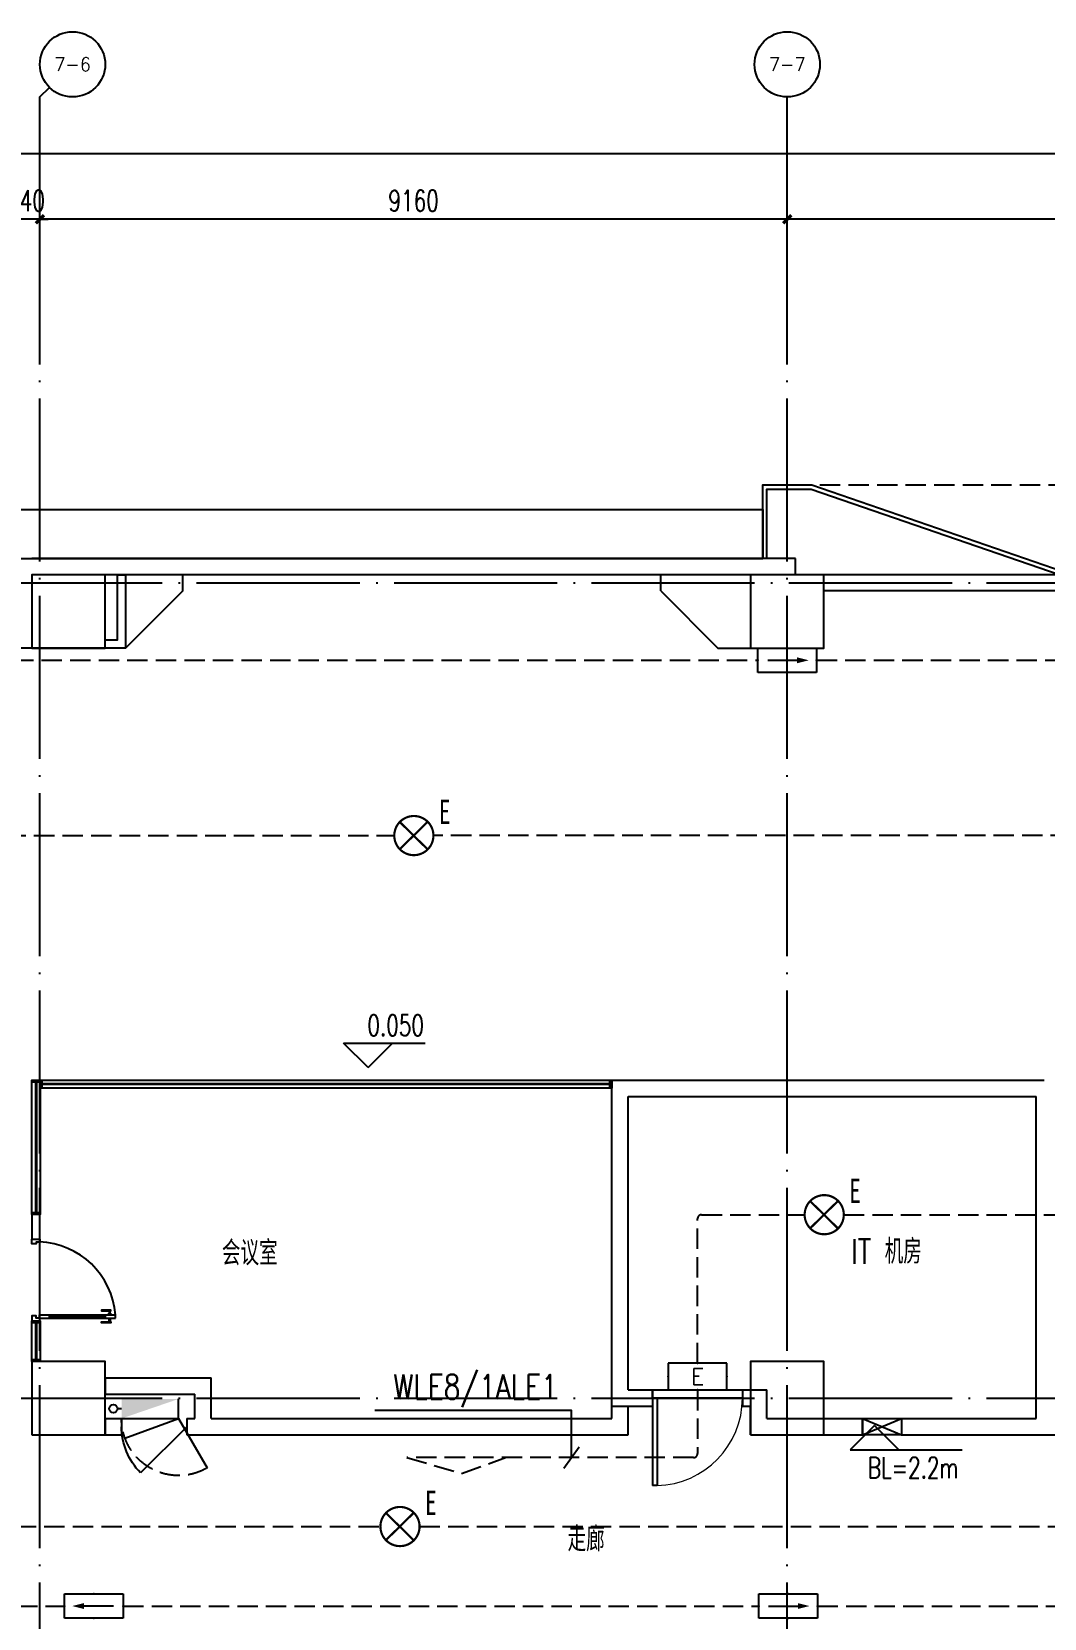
# Model space of a CAD drawing. Extents: x -621157 to 1764546, y -106808 to 741893.
# Drawn here: x 40121 to 52531, y 27300 to 46760 of the extents above; entities that cross this region are included whole.
import ezdxf
from ezdxf.enums import TextEntityAlignment as Align

# ---------------------------------------------------------------- set-up
doc = ezdxf.new("R2010")
doc.units = 0
doc.header["$LTSCALE"] = 1000
doc.header["$MEASUREMENT"] = 0
for name, pattern in [('DASH', [0.35, 0.25, -0.1]), ('XREF-A-101-平面图_t3$0$DASH', [0.35, 0.25, -0.1]), ('XREF-A-101-平面图_t3$0$DOTE', [2.42, 2, -0.2, 0.02, -0.2])]:
    doc.linetypes.add(name, pattern=pattern)
for name, color, linetype in [('0-底图', 7, 'Continuous'), ('AXIS_TEXT', 7, 'Continuous'), ('EQUIP-照明', 3, 'Continuous'), ('SIG_TEXT', 2, 'Continuous'), ('TEL_TEXT', 7, 'Continuous'), ('WIRE-应急', 4, 'DASH'), ('WIRE-照明', 4, 'Continuous'), ('XREF-A-101-平面图_t3$0$A-COLUMN', 8, 'Continuous'), ('XREF-A-101-平面图_t3$0$A-DIM_ELEV', 8, 'Continuous'), ('XREF-A-101-平面图_t3$0$A-DOTE', 8, 'Continuous'), ('XREF-A-101-平面图_t3$0$A-ROOM-CH', 8, 'Continuous'), ('XREF-A-101-平面图_t3$0$A-SEE', 8, 'Continuous'), ('XREF-A-101-平面图_t3$0$A-SURFACE', 8, 'Continuous'), ('XREF-A-101-平面图_t3$0$A-WALL', 8, 'Continuous'), ('XREF-A-101-平面图_t3$0$A-WALL-FILL', 8, 'Continuous'), ('XREF-A-101-平面图_t3$0$A-WINDOW', 8, 'Continuous'), ('XREF-A-101-平面图_t3$0$AXIS', 8, 'Continuous'), ('XREF-A-101-平面图_t3$0$DOOR-INF', 8, 'Continuous'), ('XREF-A-101-平面图_t3$0$GLASS WALL-INF', 8, 'Continuous'), ('XREF-A-101-平面图_t3$0$GROUND', 8, 'Continuous'), ('XREF-A-101-平面图_t3$0$I-WALL-GYPSUM', 8, 'Continuous'), ('XREF-A-101-平面图_t3$0$P-EQUIPMENT', 8, 'Continuous'), ('XREF-A-101-平面图_t3$0$P-FOUNDATION', 8, 'XREF-A-101-平面图_t3$0$DASH'), ('XREF-A-101-平面图_t3$0$PARTITION-INF', 8, 'Continuous'), ('XREF-A-101-平面图_t3$0$水-尺寸', 8, 'Continuous'), ('设备-照明', 3, 'Continuous')]:
    doc.layers.add(name, color=color, linetype=linetype)
doc.styles.add('_TEL_DIM', font='SIMPLEX', dxfattribs={"width": 0.8, "height": 3.5, "bigfont": 'HZTXT'})
doc.styles.add('COMPLEX', font='COMPLEX')
doc.styles.add('DIM_FONT', font='ROMANS', dxfattribs={"width": 0.8, "bigfont": 'HZDXC'})
doc.styles.get("Standard").update_dxf_attribs({"font": 'romans.shx', "bigfont": 'HZDXC.SHX'})
doc.styles.add('STYLE1', font='simhei.ttf')
doc.styles.add('XREF-A-101-平面图_t3$0$-HZDXCROMANS', font='ROMANS.shx', dxfattribs={"bigfont": 'HZDXC.shx'})
doc.styles.add('XREF-A-101-平面图_t3$0$A-AXIS-LABEL', font='COMPLEX', dxfattribs={"bigfont": 'GBCBIG'})
doc.styles.add('XREF-A-101-平面图_t3$0$A-DIM_T3', font='SIMPLEX', dxfattribs={"width": 0.705882, "bigfont": 'GBCBIG'})
doc.styles.add('XREF-A-101-平面图_t3$0$A-STANDARD', font='SIMPLEX', dxfattribs={"bigfont": 'GBCBIG'})
doc.dimstyles.get("Standard").update_dxf_attribs({"dimscale": 100, "dimtxt": 3.5, "dimasz": 1, "dimexe": 2.5, "dimexo": 3, "dimgap": 1.5, "dimtad": 1, "dimdec": 0, "dimzin": 0, "dimdsep": 46, "dimtxsty": 'Standard', "dimblk": 'ARCHTICK', "dimcen": 0.09, "dimadec": 0, "dimazin": 0, "dimtfac": 1, "dimtdec": 0, "dimtix": 1, "dimtmove": 2, "dimatfit": 3, "dimfxl": 0, "dimtolj": 1, "dimtzin": 0, "dimarcsym": 0})
doc.dimstyles.new('XREF-A-101-平面图_t3$0$A-DIM-100', dxfattribs={"dimscale": 100, "dimtxt": 2.55, "dimasz": 1, "dimexe": 2.5, "dimexo": 3, "dimgap": 1, "dimtad": 1, "dimdec": 0, "dimzin": 0, "dimdsep": 46, "dimtxsty": 'XREF-A-101-平面图_t3$0$A-DIM_T3', "dimblk": 'XREF-A-101-平面图_t3$0$_ArchTick', "dimcen": 0.09, "dimclrt": 7, "dimazin": 2, "dimtfac": 1, "dimtdec": 0, "dimtix": 1, "dimtmove": 2, "dimatfit": 3, "dimfxl": 0, "dimtolj": 1, "dimtzin": 0, "dimarcsym": 0})

# ---------------------------------------------------------------- blocks, each defined once
blk = doc.blocks.new('XREF-A-101-平面图_t3$0$_ArchTick')
at = {"color": 0, "linetype": 'ByBlock', "const_width": 0.4}
blk.add_lwpolyline([(-0.5, -0.5), (0.5, 0.5)], dxfattribs=at)
blk = doc.blocks.new('*D25413')
at = {"layer": 'Defpoints', "color": 0}
for p in [(47500, 44460), (47500, 43300), (57000, 43300)]:
    blk.add_point(p, dxfattribs=at)
at = {"layer": 'XREF-A-101-平面图_t3$0$AXIS', "color": 0, "lineweight": -2}
for p, q in [((47500, 43600), (47500, 44710)), ((57000, 43600), (57000, 44710)), ((57000, 44460), (47500, 44460))]:
    blk.add_line(p, q, dxfattribs=at)
at = {"layer": 'XREF-A-101-平面图_t3$0$AXIS', "color": 0, "linetype": 'ByBlock', "lineweight": -2, "xscale": 100, "yscale": 100, "zscale": 100, "rotation": 180}
blk.add_blockref('XREF-A-101-平面图_t3$0$_ArchTick', (47500, 44460), dxfattribs=at)
at = {"layer": 'XREF-A-101-平面图_t3$0$AXIS', "color": 0, "linetype": 'ByBlock', "lineweight": -2, "xscale": 100, "yscale": 100, "zscale": 100}
blk.add_blockref('XREF-A-101-平面图_t3$0$_ArchTick', (57000, 44460), dxfattribs=at)
at = {"layer": 'XREF-A-101-平面图_t3$0$AXIS', "color": 7, "insert": (52250, 44687), "char_height": 255, "attachment_point": 5, "style": 'XREF-A-101-平面图_t3$0$A-DIM_T3'}
blk.add_mtext('\\A1;9500', dxfattribs=at)
blk = doc.blocks.new('*D25414')
at = {"layer": 'Defpoints', "color": 0}
for p in [(38340, 44460), (38340, 43300), (47500, 43300)]:
    blk.add_point(p, dxfattribs=at)
at = {"layer": 'XREF-A-101-平面图_t3$0$AXIS', "color": 0, "lineweight": -2}
for p, q in [((38340, 43600), (38340, 44710)), ((47500, 43600), (47500, 44710)), ((47500, 44460), (38340, 44460))]:
    blk.add_line(p, q, dxfattribs=at)
at = {"layer": 'XREF-A-101-平面图_t3$0$AXIS', "color": 0, "linetype": 'ByBlock', "lineweight": -2, "xscale": 100, "yscale": 100, "zscale": 100, "rotation": 180}
blk.add_blockref('XREF-A-101-平面图_t3$0$_ArchTick', (38340, 44460), dxfattribs=at)
at = {"layer": 'XREF-A-101-平面图_t3$0$AXIS', "color": 0, "linetype": 'ByBlock', "lineweight": -2, "xscale": 100, "yscale": 100, "zscale": 100}
blk.add_blockref('XREF-A-101-平面图_t3$0$_ArchTick', (47500, 44460), dxfattribs=at)
at = {"layer": 'XREF-A-101-平面图_t3$0$AXIS', "color": 7, "insert": (42920, 44687), "char_height": 255, "attachment_point": 5, "style": 'XREF-A-101-平面图_t3$0$A-DIM_T3'}
blk.add_mtext('\\A1;9160', dxfattribs=at)
blk = doc.blocks.new('*D25415')
at = {"layer": 'Defpoints', "color": 0}
for p in [(38000, 44460), (38000, 43300), (38340, 43300)]:
    blk.add_point(p, dxfattribs=at)
at = {"layer": 'XREF-A-101-平面图_t3$0$AXIS', "color": 0, "lineweight": -2}
for p, q in [((38000, 43600), (38000, 44710)), ((38340, 43600), (38340, 44710)), ((38000, 44460), (37900, 44460)), ((38340, 44460), (38000, 44460)), ((38340, 44460), (38440, 44460))]:
    blk.add_line(p, q, dxfattribs=at)
at = {"layer": 'XREF-A-101-平面图_t3$0$AXIS', "color": 0, "linetype": 'ByBlock', "lineweight": -2, "xscale": 100, "yscale": 100, "zscale": 100}
blk.add_blockref('XREF-A-101-平面图_t3$0$_ArchTick', (38000, 44460), dxfattribs=at)
at = {"layer": 'XREF-A-101-平面图_t3$0$AXIS', "color": 0, "linetype": 'ByBlock', "lineweight": -2, "xscale": 100, "yscale": 100, "zscale": 100, "rotation": 180}
blk.add_blockref('XREF-A-101-平面图_t3$0$_ArchTick', (38340, 44460), dxfattribs=at)
at = {"layer": 'XREF-A-101-平面图_t3$0$AXIS', "color": 7, "insert": (38170, 44687), "char_height": 255, "attachment_point": 5, "style": 'XREF-A-101-平面图_t3$0$A-DIM_T3'}
blk.add_mtext('\\A1;340', dxfattribs=at)
blk = doc.blocks.new('_AXISO')
blk.add_circle((0, 0), 0.5)
at = {"layer": 'AXIS_TEXT', "style": 'COMPLEX'}
blk.add_attdef('A', text='', height=0.56, dxfattribs=at).set_placement((-0.25, -0.28), (0.25, -0.28), align=Align.FIT)
blk = doc.blocks.new('*D25422')
at = {"layer": 'Defpoints', "color": 0}
for p in [(-300, 45260), (-300, 43300), (66600, 43300)]:
    blk.add_point(p, dxfattribs=at)
at = {"layer": 'XREF-A-101-平面图_t3$0$AXIS', "color": 0, "lineweight": -2}
for p, q in [((-300, 43600), (-300, 45510)), ((66600, 43600), (66600, 45510)), ((66600, 45260), (-300, 45260))]:
    blk.add_line(p, q, dxfattribs=at)
at = {"layer": 'XREF-A-101-平面图_t3$0$AXIS', "color": 0, "linetype": 'ByBlock', "lineweight": -2, "xscale": 100, "yscale": 100, "zscale": 100, "rotation": 180}
blk.add_blockref('XREF-A-101-平面图_t3$0$_ArchTick', (-300, 45260), dxfattribs=at)
at = {"layer": 'XREF-A-101-平面图_t3$0$AXIS', "color": 0, "linetype": 'ByBlock', "lineweight": -2, "xscale": 100, "yscale": 100, "zscale": 100}
blk.add_blockref('XREF-A-101-平面图_t3$0$_ArchTick', (66600, 45260), dxfattribs=at)
at = {"layer": 'XREF-A-101-平面图_t3$0$AXIS', "color": 7, "insert": (33150, 45487), "char_height": 255, "attachment_point": 5, "style": 'XREF-A-101-平面图_t3$0$A-DIM_T3'}
blk.add_mtext('\\A1;66900', dxfattribs=at)
blk = doc.blocks.new('XREF-A-101-平面图_t3$0$柱网1F')
at = {"layer": 'XREF-A-101-平面图_t3$0$A-COLUMN'}
for points in [[(38240, -800), (39140, -800), (39140, 100), (38240, 100)], [(47050, -800), (47950, -800), (47950, 100), (47050, 100)], [(38240, -10450), (39140, -10450), (39140, -9550), (38240, -9550)], [(47050, -10450), (47950, -10450), (47950, -9550), (47050, -9550)]]:
    blk.add_lwpolyline(points, close=True, dxfattribs=at)
blk = doc.blocks.new('XREF-A-101-平面图_t3$0$ROOM')
at = {"layer": 'XREF-A-101-平面图_t3$0$A-ROOM-CH', "style": 'XREF-A-101-平面图_t3$0$-HZDXCROMANS', "width": 0.6}
for tag, p in [('中文房间名称', (0, -1000)), ('英文房间名称', (0, -1500))]:
    blk.add_attdef(tag, text='', height=300, dxfattribs=at).set_placement(p, align=Align.CENTER)
blk = doc.blocks.new('_ArchTick')
at = {"color": 0, "linetype": 'ByBlock', "const_width": 0.4}
blk.add_lwpolyline([(-0.5, -0.5), (0.5, 0.5)], dxfattribs=at)
blk = doc.blocks.new('*D25423')
at = {"layer": 'Defpoints', "color": 0}
blk.add_point((0, 0), dxfattribs=at)
blk.add_point((0, 0), dxfattribs=at)
blk.add_point((0, 0), dxfattribs=at)
blk.add_point((0, 0), dxfattribs=at)
at = {"layer": 'XREF-A-101-平面图_t3$0$水-尺寸', "color": 0, "linetype": 'ByBlock', "lineweight": -2}
blk.add_line((0, 300), (0, 250), dxfattribs=at)
blk.add_line((0, 300), (0, 250), dxfattribs=at)
blk.add_arc((0, 0), 0, 180, 180, dxfattribs=at)
at = {"layer": 'XREF-A-101-平面图_t3$0$水-尺寸', "color": 0, "linetype": 'ByBlock', "lineweight": -2, "xscale": 100, "yscale": 100, "zscale": 100}
for rotation in [90, 90.00000000000001]:
    blk.add_blockref('_ArchTick', (0, 0), dxfattribs=dict(at, rotation=rotation))
at = {"layer": 'XREF-A-101-平面图_t3$0$水-尺寸', "color": 0, "insert": (0, 0), "char_height": 350, "attachment_point": 5}
blk.add_mtext('\\A1;0%%d', dxfattribs=at)
blk = doc.blocks.new('XREF-A-101-平面图_t3$0$rtgvb')
at = {"layer": 'XREF-A-101-平面图_t3$0$P-FOUNDATION', "color": 213, "linetype": 'Continuous'}
blk.add_lwpolyline([(20370, 15825), (20370, 16025), (20850, 16025), (20850, 15825)], close=True, dxfattribs=at)
for points in [[(20370, 16025), (20850, 15825)], [(20370, 15825), (20850, 16025)]]:
    blk.add_lwpolyline(points, dxfattribs=at)
blk = doc.blocks.new('XREF-A-101-平面图_t3$0$A$C4A4B287C')
at = {"layer": 'XREF-A-101-平面图_t3$0$GLASS WALL-INF', "elevation": -1}
blk.add_lwpolyline([(100, 300), (100, 0), (0, 0), (0, 300)], close=True, dxfattribs=at)
blk = doc.blocks.new('*U25301')
at = {"layer": 'XREF-A-101-平面图_t3$0$PARTITION-INF', "color": 8}
for p, q in [((-21681, 43130), (-20082, 43130)), ((-20082, 43030), (-21681, 43030))]:
    blk.add_line(p, q, dxfattribs=at)
at = {"layer": 'XREF-A-101-平面图_t3$0$PARTITION-INF', "color": 5}
for p, q in [((-20082, 43085), (-21681, 43085)), ((-20082, 43075), (-21681, 43075))]:
    blk.add_line(p, q, dxfattribs=at)
for points in [[(-21706, 43130), (-21681, 43130), (-21681, 43030), (-21706, 43030)], [(-20082, 43130), (-20057, 43130), (-20057, 43030), (-20082, 43030)]]:
    blk.add_lwpolyline(points, close=True, dxfattribs=at)
blk = doc.blocks.new('XREF-A-101-平面图_t3$0$EW23')
at = {"color": 5}
for p, q in [((7205, 24900, 0), (7205, 23970, 0)), ((7205, 24900, 0), (7245, 24900, 0)), ((7245, 24780, 0), (7205, 24780, 0)), ((7245, 24900, 0), (7245, 23970, 0)), ((7205, 24090, 0), (7246, 24090, 0)), ((7205, 23970, 0), (7245, 23970, 0))]:
    blk.add_line(p, q, dxfattribs=at)
at = {"color": 5, "elevation": 0}
for points in [[(7215, 24995), (7175, 24995), (7175, 24895), (7205, 24895), (7205, 24940), (7233, 24940), (7233, 24985), (7233, 24995), (7215, 24995)], [(8135, 24995), (8175, 24995), (8175, 24895), (8140, 24895), (8140, 24940), (8117, 24940), (8117, 24985), (8117, 24995), (8135, 24995)]]:
    blk.add_lwpolyline(points, close=True, dxfattribs=at)
at = {"color": 8, "elevation": 0}
for points in [[(7228, 24780), (7228, 24090)], [(7160, 24035), (7160, 24026), (7150, 24026), (7150, 24140), (7160, 24140), (7160, 24045)], [(7296, 24035), (7296, 24026), (7306, 24026), (7306, 24140), (7296, 24140), (7296, 24045)]]:
    blk.add_lwpolyline(points, dxfattribs=at)
for points in [[(7200, 24035), (7154, 24035), (7154, 24045), (7200, 24045)], [(7205, 24021), (7200, 24021), (7200, 24059), (7205, 24059)], [(7246, 24021), (7256, 24021), (7256, 24059), (7246, 24059)], [(7256, 24035), (7302, 24035), (7302, 24045), (7256, 24045)]]:
    blk.add_lwpolyline(points, close=True, dxfattribs=at)
at = {"color": 8}
blk.add_arc((7172, 24936, 0), 969, 274.4003, 357.8611, dxfattribs=at)
blk = doc.blocks.new('*U25304')
at = {"layer": 'XREF-A-101-平面图_t3$0$PARTITION-INF', "color": 8}
for p, q in [((-21681, 43130), (-21231, 43130)), ((-21231, 43030), (-21681, 43030))]:
    blk.add_line(p, q, dxfattribs=at)
at = {"layer": 'XREF-A-101-平面图_t3$0$PARTITION-INF', "color": 5}
for p, q in [((-21231, 43085), (-21681, 43085)), ((-21231, 43075), (-21681, 43075))]:
    blk.add_line(p, q, dxfattribs=at)
for points in [[(-21706, 43130), (-21681, 43130), (-21681, 43030), (-21706, 43030)], [(-21231, 43130), (-21206, 43130), (-21206, 43030), (-21231, 43030)]]:
    blk.add_lwpolyline(points, close=True, dxfattribs=at)
blk = doc.blocks.new('*U25305')
at = {"layer": 'XREF-A-101-平面图_t3$0$PARTITION-INF', "color": 8}
for p, q in [((-21681, 43130), (-14721, 43130)), ((-14721, 43030), (-21681, 43030))]:
    blk.add_line(p, q, dxfattribs=at)
at = {"layer": 'XREF-A-101-平面图_t3$0$PARTITION-INF', "color": 5}
for p, q in [((-14721, 43085), (-21681, 43085)), ((-14721, 43075), (-21681, 43075))]:
    blk.add_line(p, q, dxfattribs=at)
for points in [[(-21706, 43130), (-21681, 43130), (-21681, 43030), (-21706, 43030)], [(-14721, 43130), (-14696, 43130), (-14696, 43030), (-14721, 43030)]]:
    blk.add_lwpolyline(points, close=True, dxfattribs=at)
blk = doc.blocks.new('XREF-A-101-平面图_t3$0$G$C392A9A82')
at = {"layer": 'XREF-A-101-平面图_t3$0$I-WALL-GYPSUM'}
blk.add_lwpolyline([(39240, -900), (39240, -800), (39390, -800), (39390, -200), (39390, -200), (39390, 0), (39490, 0), (39490, -900), (39240, -900)], dxfattribs=at)
at = {"layer": 'XREF-A-101-平面图_t3$0$PARTITION-INF'}
for p, q in [((40190, -200), (40190, 0)), ((46050, -200), (46050, 0)), ((40190, -200), (39490, -900)), ((46050, -200), (46750, -900)), ((39490, -900), (37050, -900)), ((46750, -900), (47150, -900))]:
    blk.add_line(p, q, dxfattribs=at)
at = {"layer": 'XREF-A-101-平面图_t3$0$DOOR-INF', "xscale": -1}
blk.add_blockref('XREF-A-101-平面图_t3$0$A$C4A4B287C', (38440, -8149), dxfattribs=at)
at = {"layer": 'XREF-A-101-平面图_t3$0$DOOR-INF', "rotation": 90}
blk.add_blockref('XREF-A-101-平面图_t3$0$EW23', (63335, -16325, 0), dxfattribs=at)
at = {"layer": 'XREF-A-101-平面图_t3$0$PARTITION-INF', "rotation": 90}
for name, p in [('*U25301', (81471, 13857, -1)), ('*U25304', (81471, 12056))]:
    blk.add_blockref(name, p, dxfattribs=at)
at = {"layer": 'XREF-A-101-平面图_t3$0$PARTITION-INF'}
blk.add_blockref('*U25305', (60146, -49330, -1), dxfattribs=at)
blk = doc.blocks.new('XREF-A-101-平面图_t3$0$DOOR2DLIB$SYSLIB$00000107')
at = {"color": 0}
for p, q in [((0.45, 0.975), (0.5, 0.975)), ((0.45, 0), (0.45, 0.975)), ((0.5, 0), (0.5, 0.975)), ((0.5, 0), (0.45, 0))]:
    blk.add_line(p, q, dxfattribs=at)
at = {"color": 0, "lineweight": 13}
blk.add_arc((0.475, 0), 0.975, 91.4693, 180, dxfattribs=at)
blk = doc.blocks.new('XREF-A-101-平面图_t3$0$DOOR2DLIB$SYSLIB$00000101')
at = {"color": 0}
blk.add_line((0.5, 0), (-0.207, 0.707), dxfattribs=at)
blk.add_arc((0.5, 0), 1, 135, 180, dxfattribs=at)
blk = doc.blocks.new('HC002633132082')
at = {"layer": 'EQUIP-照明', "color": 0, "linetype": 'Continuous', "const_width": 0.267}
blk.add_lwpolyline([(-2.37, 0, 1), (2.43, 0, 1)], format="xyb", close=True, dxfattribs=at)
for points in [[(-1.7, 1.67), (1.7, -1.67)], [(-1.7, -1.67), (-1.7, -1.67), (1.7, 1.67)]]:
    blk.add_lwpolyline(points, dxfattribs=at)
at = {"layer": 'EQUIP-照明', "color": 0}
blk.add_point((0, 0), dxfattribs=at)
at = {"color": 0, "width": 0.7}
blk.add_attdef('PSFHATT', (4.48, -2.4), '', height=0.025, dxfattribs=at)
at = {"layer": 'EQUIP-照明', "color": 0, "style": 'STYLE1', "width": 0.7}
blk.add_text('E', height=3, dxfattribs=at).set_placement((3.81, 1.42), align=Align.CENTER)
at = {"layer": 'EQUIP-照明', "color": 0, "style": '_TEL_DIM', "flags": 1}
blk.add_attdef('A', text='', height=0.0001, dxfattribs=at).set_placement((0.03, 0), align=Align.MIDDLE_CENTER)
blk = doc.blocks.new('HC002631130701')
at = {"layer": 'WIRE-照明', "color": 0}
for p, q in [((-3.6, 3), (3.6, 3)), ((-3.6, 0), (-3.6, 3)), ((3.6, 3), (3.6, 0)), ((3.6, 0), (-3.6, 0)), ((-2.4, 1.5), (1.2, 1.5))]:
    blk.add_line(p, q, dxfattribs=at)
for p in [(0, 3), (-3.6, 1.5), (0, 0), (3.6, 1.5)]:
    blk.add_point(p, dxfattribs=at)
blk.add_solid([(1.2, 1.86), (2.64, 1.5), (1.2, 1.14)], dxfattribs=at)
at = {"color": 0, "width": 0.7}
blk.add_attdef('PSFHATT', (3.62, 0), '', height=0.025, dxfattribs=at)
at = {"layer": 'TEL_TEXT', "color": 0, "style": '_TEL_DIM', "flags": 1}
blk.add_attdef('A', text='', height=0.0001, dxfattribs=at).set_placement((0, 3), align=Align.MIDDLE_CENTER)
blk = doc.blocks.new('HC002649110740')
at = {"layer": 'EQUIP-照明', "color": 0}
for p, q in [((3.6, 3.3), (-3.6, 3.3)), ((-3.6, 3.3), (-3.6, 0)), ((3.6, 0), (3.6, 3.3)), ((-3.6, 0), (3.6, 0))]:
    blk.add_line(p, q, dxfattribs=at)
for p in [(0, 3.3), (-3.6, 1.65), (0, 0), (3.6, 1.65)]:
    blk.add_point(p, dxfattribs=at)
at = {"color": 0, "width": 0.7}
blk.add_attdef('PSFHATT', (9.31, 0), '', height=0.025, dxfattribs=at)
at = {"layer": 'EQUIP-照明', "color": 0, "style": '_TEL_DIM'}
blk.add_attdef('$TEXT$', text='', height=2, dxfattribs=at).set_placement((0, 1.65), align=Align.MIDDLE_CENTER)
at = {"layer": 'EQUIP-照明', "color": 0, "style": '_TEL_DIM', "flags": 1}
blk.add_attdef('A', text='', height=0.0001, dxfattribs=at).set_placement((0, 0), align=Align.MIDDLE_CENTER)
blk = doc.blocks.new('XREF-A-101-平面图_t3$0$轴网')
at = {"layer": 'XREF-A-101-平面图_t3$0$A-DOTE', "linetype": 'XREF-A-101-平面图_t3$0$DOTE'}
for p, q in [((38340, -3300), (38340, 43300)), ((47500, -3300), (47500, 43300)), ((-3300, 40000), (69800, 40000)), ((-3300, 30000), (69800, 30000))]:
    blk.add_line(p, q, dxfattribs=at)
at = {"layer": 'XREF-A-101-平面图_t3$0$AXIS'}
for p, q in [((38340, 45959.5), (38457.2, 46076.7)), ((38340, 43300), (38340, 45959.5)), ((47500, 43300), (47500, 45959.5))]:
    blk.add_line(p, q, dxfattribs=at)
ref = blk.add_blockref('_AXISO', (38740, 46359.5), dxfattribs=dict(at, xscale=800, yscale=800, zscale=800))
ref.add_attrib('A', '7-6', dxfattribs={"color": 7, "height": 168.54, "style": 'XREF-A-101-平面图_t3$0$A-AXIS-LABEL', "width": 0.933333}).set_placement((38515.3, 46275.2), (38964.7, 46275.2), align=Align.FIT)
ref = blk.add_blockref('_AXISO', (47500, 46359.5), dxfattribs=dict(at, xscale=800, yscale=800, zscale=800))
ref.add_attrib('A', '7-7', dxfattribs={"color": 7, "height": 168.54, "style": 'XREF-A-101-平面图_t3$0$A-AXIS-LABEL', "width": 0.933333}).set_placement((47275.3, 46275.2), (47724.7, 46275.2), align=Align.FIT)
for p1, p2, distance, picture, middle in [((66600, 43300), (-300, 43300), -1959.5, '*D25422', (33150, 45487)), ((38340, 43300), (38000, 43300), -1159.5, '*D25415', (38170, 44687)), ((47500, 43300), (38340, 43300), -1159.5, '*D25414', (42920, 44687)), ((57000, 43300), (47500, 43300), -1159.5, '*D25413', (52250, 44687))]:
    dim = blk.add_aligned_dim(p1=p1, p2=p2, distance=distance, dimstyle='XREF-A-101-平面图_t3$0$A-DIM-100', dxfattribs=at)
    dim.commit()
    dim.dimension.update_dxf_attribs({"geometry": picture, "text_midpoint": middle})
blk = doc.blocks.new('XREF-A-101-平面图_t3$0$单出口消火栓新')
for p, q in [((-240, 700), (-846.2, 1050)), ((-479.4, 42.2), (-240, 700)), ((-240, 0), (-240, 700)), ((-240, 700), (0, 700))]:
    blk.add_line(p, q)
at = {"color": 0, "linetype": 'XREF-A-101-平面图_t3$0$DASH'}
blk.add_arc((-240, 700), 700, 150, 270, dxfattribs=at)
blk.add_solid([(-240, 0), (0, 0), (0, 700)])
at = {"layer": 'XREF-A-101-平面图_t3$0$水-尺寸', "linetype": 'ByBlock'}
dim = blk.add_angular_dim_3p(base=(0, 0), center=(0, 0), p1=(0, 0), p2=(0, 0), dimstyle='Standard', dxfattribs=at)
dim.commit()
dim.dimension.update_dxf_attribs({"geometry": '*D25423', "text_midpoint": (0, 0)})
blk = doc.blocks.new('*U25256')
at = {"layer": 'XREF-A-101-平面图_t3$0$P-EQUIPMENT', "color": 10}
blk.add_line((0, 120), (50, 120), dxfattribs=at)
at = {"layer": 'XREF-A-101-平面图_t3$0$P-EQUIPMENT'}
blk.add_circle((100, 120), 50, dxfattribs=at)
at = {"layer": 'XREF-A-101-平面图_t3$0$P-EQUIPMENT', "xscale": -1, "rotation": 90}
blk.add_blockref('XREF-A-101-平面图_t3$0$单出口消火栓新', (0, 0), dxfattribs=at)
blk = doc.blocks.new('XREF-A-101-平面图_t3$0$G$C156FCA62')
at = {"layer": 'XREF-A-101-平面图_t3$0$P-EQUIPMENT', "rotation": 180.0000000038017}
blk.add_blockref('*U25256', (39340, 29990), dxfattribs=at)
blk = doc.blocks.new('*U25374')
at = {"layer": 'XREF-A-101-平面图_t3$0$P-EQUIPMENT', "color": 10}
blk.add_line((0, 120), (50, 120), dxfattribs=at)
at = {"layer": 'XREF-A-101-平面图_t3$0$P-EQUIPMENT'}
blk.add_circle((100, 120), 50, dxfattribs=at)
at = {"layer": 'XREF-A-101-平面图_t3$0$P-EQUIPMENT', "xscale": -1, "rotation": 90}
blk.add_blockref('XREF-A-101-平面图_t3$0$单出口消火栓新', (0, 0), dxfattribs=at)
blk = doc.blocks.new('XREF-A-101-平面图_t3$0$G$C646F86AA')
at = {"layer": 'XREF-A-101-平面图_t3$0$P-EQUIPMENT', "rotation": 180.0000000038017}
blk.add_blockref('*U25374', (39340, 29990), dxfattribs=at)
blk = doc.blocks.new('XREF-A-101-平面图_t3')
at = {"layer": 'XREF-A-101-平面图_t3$0$A-SEE', "linetype": 'XREF-A-101-平面图_t3$0$DASH'}
blk.add_lwpolyline([(247200, 41200), (247200, 41200), (267700, 41200), (267700, 27600), (267700, 27600)], dxfattribs=at)
at = {"layer": 'XREF-A-101-平面图_t3$0$A-SURFACE'}
for points in [[(247200, 40300), (247200, 41200), (247800, 41200), (251000, 40100)], [(247250, 40300), (247250, 41150), (247792, 41150), (250846, 40100)]]:
    blk.add_lwpolyline(points, dxfattribs=at)
at = {"layer": 'XREF-A-101-平面图_t3$0$A-WALL-FILL', "color": 171}
blk.add_line((247600, 40300), (238240, 40300), dxfattribs=at)
at = {"layer": 'XREF-A-101-平面图_t3$0$A-WINDOW'}
blk.add_lwpolyline([(245850, 30100), (246950, 30100), (246950, 30000), (245850, 30000)], close=True, dxfattribs=at)
at = {"layer": 'XREF-A-101-平面图_t3$0$GROUND'}
for p in [(247200, 40900), (237150, 40300)]:
    blk.add_line(p, (247200, 40300), dxfattribs=at)
blk.add_lwpolyline([(213350, 40700), (236550, 40700), (236550, 40900), (247200, 40900)], dxfattribs=at)
for name, p in [('XREF-A-101-平面图_t3$0$rtgvb', (228050, 13725)), ('XREF-A-101-平面图_t3$0$G$C156FCA62', (200000, 0))]:
    blk.add_blockref(name, p)
at = {"layer": 'XREF-A-101-平面图_t3$0$A-COLUMN'}
blk.add_blockref('XREF-A-101-平面图_t3$0$柱网1F', (200000, 40000), dxfattribs=at)
at = {"layer": 'XREF-A-101-平面图_t3$0$A-DOTE'}
blk.add_blockref('XREF-A-101-平面图_t3$0$轴网', (200000, 0), dxfattribs=at)
at = {"layer": 'XREF-A-101-平面图_t3$0$A-ROOM-CH'}
ref = blk.add_blockref('XREF-A-101-平面图_t3$0$ROOM', (240912, 32630), dxfattribs=at)
ref.add_attrib('中文房间名称', '会议室', dxfattribs={"height": 300, "style": 'XREF-A-101-平面图_t3$0$-HZDXCROMANS', "width": 0.8}).set_placement((240912, 31630), align=Align.CENTER)
ref = blk.add_blockref('XREF-A-101-平面图_t3$0$ROOM', (248716, 32648), dxfattribs=at)
ref.add_attrib('中文房间名称', 'IT 机房', dxfattribs={"height": 300, "style": 'XREF-A-101-平面图_t3$0$-HZDXCROMANS', "width": 0.8}).set_placement((248716, 31648), align=Align.CENTER)
ref = blk.add_blockref('XREF-A-101-平面图_t3$0$ROOM', (245035, 29121), dxfattribs=at)
ref.add_attrib('中文房间名称', '走廊', dxfattribs={"height": 300, "style": 'XREF-A-101-平面图_t3$0$-HZDXCROMANS', "width": 0.8}).set_placement((245035, 28121), align=Align.CENTER)
blk.add_blockref('XREF-A-101-平面图_t3$0$G$C392A9A82', (199900, 40100))
at = {"layer": 'XREF-A-101-平面图_t3$0$A-DIM_ELEV'}
for p, q in [((242362, 34055), (242062, 34355)), ((242062, 34355), (243063, 34355)), ((242362, 34055), (242662, 34355)), ((248569, 29665), (248269, 29365)), ((248569, 29665), (248869, 29365)), ((248269, 29365), (249642, 29365))]:
    blk.add_line(p, q, dxfattribs=at)
at = {"layer": 'XREF-A-101-平面图_t3$0$A-WALL'}
for p, q in [((245350, 33900), (250650, 33900)), ((245350, 29900), (245350, 33900)), ((245550, 33700), (250550, 33700)), ((245550, 30100), (245550, 33700)), ((250550, 29750), (250550, 33700)), ((245550, 30100), (245850, 30100)), ((246950, 30100), (247250, 30100)), ((247250, 29750), (247250, 30100)), ((245350, 29900), (245850, 29900)), ((246950, 29900), (247050, 29900)), ((247050, 29550), (247050, 29900)), ((247250, 29750), (248420, 29750)), ((248420, 29750), (248420, 29550)), ((248900, 29750), (250550, 29750)), ((248900, 29750), (248900, 29550)), ((247050, 29550), (248420, 29550)), ((248900, 29550), (250650, 29550)), ((250650, 29550), (250970, 29550))]:
    blk.add_line(p, q, dxfattribs=at)
for points in [[(245850, 30100), (245850, 29900)], [(246950, 30100), (246950, 29900)]]:
    blk.add_lwpolyline(points, dxfattribs=at)
at = {"layer": 'XREF-A-101-平面图_t3$0$A-WALL-FILL', "color": 171}
for p, q in [((247600, 40100), (247600, 40300)), ((247600, 40100), (238240, 40100)), ((251000, 40100), (247950, 40100)), ((247950, 39900), (247950, 40100)), ((251000, 39900), (247950, 39900))]:
    blk.add_line(p, q, dxfattribs=at)
at = {"layer": 'XREF-A-101-平面图_t3$0$I-WALL-GYPSUM'}
for p, q in [((239140, 30250), (240440, 30250)), ((239140, 30250), (239140, 30050)), ((240440, 29750), (240440, 30250)), ((239140, 30050), (240240, 30050)), ((240240, 29750), (240240, 30050)), ((245350, 29750), (245350, 29900)), ((245350, 29900), (245550, 29900)), ((245550, 29550), (245550, 29900)), ((239140, 29750), (239340, 29750)), ((239140, 29750), (239140, 29550)), ((240140, 29750), (240240, 29750)), ((240440, 29750), (245350, 29750)), ((239140, 29550), (239340, 29550)), ((240140, 29550), (240340, 29550)), ((240340, 29550), (245550, 29550))]:
    blk.add_line(p, q, dxfattribs=at)
for points in [[(239340, 29750), (239340, 29550)], [(240140, 29750), (240140, 29550)]]:
    blk.add_lwpolyline(points, dxfattribs=at)
blk.add_blockref('XREF-A-101-平面图_t3$0$G$C646F86AA', (200000, 0))
blk.add_blockref('XREF-A-101-平面图_t3$0$G$C646F86AA', (200000, 0))
at = {"layer": 'XREF-A-101-平面图_t3$0$A-WINDOW'}
for name, p, xscale, yscale, zscale in [('XREF-A-101-平面图_t3$0$DOOR2DLIB$SYSLIB$00000107', (246400, 30000), -1100, -1100, -1100), ('XREF-A-101-平面图_t3$0$DOOR2DLIB$SYSLIB$00000101', (239740, 29650), 800, -800, 800)]:
    blk.add_blockref(name, p, dxfattribs=dict(at, xscale=xscale, yscale=yscale, zscale=zscale))
at = {"layer": 'XREF-A-101-平面图_t3$0$A-DIM_ELEV', "color": 7, "style": 'XREF-A-101-平面图_t3$0$A-STANDARD', "width": 0.705882}
for s, p in [('0.050', (242353, 34445)), ('BL=2.2m', (248486, 29020))]:
    blk.add_text(s, height=255, dxfattribs=at).set_placement(p)

msp = doc.modelspace()

# ---------------------------------------------------------------- block references
at = {"layer": '0-底图'}
msp.add_blockref('XREF-A-101-平面图_t3', (-198119, 0), dxfattribs=at)

# ---------------------------------------------------------------- next in the draw order: linework, layer by layer
at = {"layer": 'SIG_TEXT', "color": 2}
for points in [[(46736, 29270), (46736, 29847), (44326, 29847)], [(46641, 29140), (46831, 29401)]]:
    msp.add_lwpolyline(points, dxfattribs=at)
at = {"layer": 'WIRE-应急'}
for points in [[(39891, 39050), (49021, 39050)], [(49741, 39050), (54543, 39050)], [(53909, 36900), (45044, 36900)], [(35374, 28425), (44394, 28425)], [(44874, 28425), (53894, 28425)], [(32241, 27450), (40521, 27450)], [(41241, 27450), (49031, 27450)], [(49751, 27450), (58405, 27450)]]:
    msp.add_lwpolyline(points, dxfattribs=at)
for points in [[(35198, 33907), (35198, 36850, -0.414214), (35248, 36900), (44564, 36900)], [(48281, 30430), (48281, 32200, -0.414214), (48331, 32250), (49594, 32250)], [(50074, 32250), (54362, 32250, -0.414214), (54412, 32200), (54412, 32140)], [(48281, 30100), (48281, 29320, -0.414214), (48231, 29270), (44717, 29270), (45389, 29076), (45926, 29270)]]:
    msp.add_lwpolyline(points, format="xyb", dxfattribs=at)

# ---------------------------------------------------------------- next in the draw order: block references
at = {"layer": '设备-照明', "xscale": 100, "yscale": 100, "zscale": 100}
for name, p in [('HC002631130701', (49381, 38900)), ('HC002633132082', (44801, 36900)), ('HC002633132082', (49831, 32250)), ('HC002633132082', (44631, 28425)), ('HC002631130701', (49391, 27300))]:
    msp.add_blockref(name, p, dxfattribs=at)
at = {"layer": '设备-照明'}
ref = msp.add_blockref('HC002649110740', (48281, 30100), dxfattribs=dict(at, xscale=100, yscale=100, zscale=100))
ref.add_attrib('$TEXT$', 'E', dxfattribs={"layer": '0', "color": 0, "height": 200, "style": '_TEL_DIM'}).set_placement((48281, 30265), align=Align.MIDDLE_CENTER)
at = {"layer": '设备-照明', "xscale": 100, "yscale": 100, "zscale": 100, "rotation": 180}
msp.add_blockref('HC002631130701', (40881, 27600), dxfattribs=at)

# ---------------------------------------------------------------- next in the draw order: texts
at = {"layer": 'SIG_TEXT', "color": 1, "style": 'DIM_FONT', "width": 0.8}
msp.add_text('WLE8/1ALE1', height=300, dxfattribs=at).set_placement((46569, 29989), align=Align.RIGHT)

doc.saveas('drawing.dxf')
